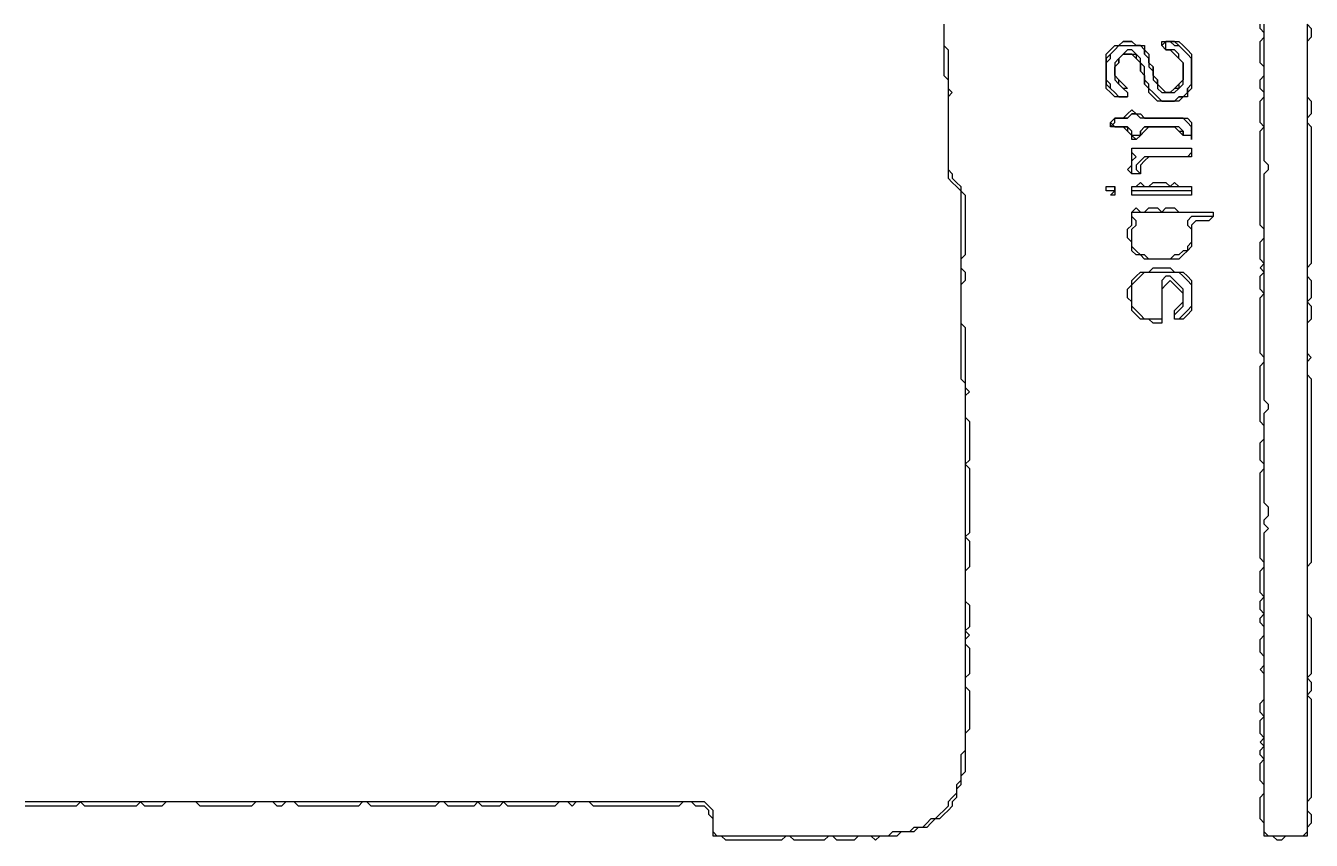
# Model space of a CAD drawing. Header units: metres. Extents: x 160 to 1373, y 49 to 936.
# Drawn here: x 477.2 to 778, y 543 to 733.7 of the extents above; entities that cross this region are included whole.
import ezdxf

# ---------------------------------------------------------------- set-up
doc = ezdxf.new("R2010")
doc.units = ezdxf.units.M

msp = doc.modelspace()

# ---------------------------------------------------------------- linework, layer by layer
for points in [[(692, 734, 0), (692, 733, 0), (692, 732, 0), (692, 731, 0), (692, 730, 0), (692, 729, 0), (692, 728, 0), (692, 727, 0), (692, 726, 0), (692, 725, 0), (692, 724, 0), (692, 723, 0), (692, 722, 0), (693, 721, 0), (693, 720, 0), (693, 719, 0), (693, 718, 0), (693, 717, 0), (693, 716, 0), (693, 715, 0), (693, 714, 0), (693, 713, 0), (693, 712, 0), (693, 711, 0), (693, 710, 0), (693, 709, 0), (693, 708, 0), (693, 707, 0), (693, 706, 0), (693, 705, 0), (693, 704, 0), (693, 703, 0), (693, 702, 0), (693, 701, 0), (693, 700, 0), (693, 699, 0), (693, 698, 0), (694, 697, 0), (695, 696, 0), (696, 695, 0), (696, 694, 0), (696, 693, 0), (696, 692, 0), (696, 691, 0), (696, 690, 0), (696, 689, 0), (696, 688, 0), (696, 687, 0), (696, 686, 0), (696, 685, 0), (696, 684, 0), (696, 683, 0), (696, 682, 0), (696, 681, 0), (696, 680, 0), (696, 679, 0), (696, 678, 0), (696, 677, 0), (696, 676, 0), (696, 675, 0), (696, 674, 0), (696, 673, 0), (696, 672, 0), (696, 671, 0), (696, 670, 0), (696, 669, 0), (696, 668, 0), (696, 667, 0), (696, 666, 0), (696, 665, 0), (696, 664, 0), (696, 663, 0), (696, 662, 0), (696, 661, 0), (696, 660, 0), (696, 659, 0), (696, 658, 0), (696, 657, 0), (696, 656, 0), (696, 655, 0), (696, 654, 0), (696, 653, 0), (696, 652, 0), (696, 651, 0), (697, 650, 0), (697, 649, 0), (697, 648, 0), (697, 647, 0), (697, 646, 0), (697, 645, 0), (697, 644, 0), (697, 643, 0), (697, 642, 0), (697, 641, 0), (697, 640, 0), (697, 639, 0), (697, 638, 0), (697, 637, 0), (697, 636, 0), (697, 635, 0), (697, 634, 0), (697, 633, 0), (697, 632, 0), (697, 631, 0), (697, 630, 0), (697, 629, 0), (697, 628, 0), (697, 627, 0), (697, 626, 0), (697, 625, 0), (697, 624, 0), (697, 623, 0), (697, 622, 0), (697, 621, 0), (697, 620, 0), (697, 619, 0), (697, 618, 0), (697, 617, 0), (697, 616, 0), (697, 615, 0), (697, 614, 0), (697, 613, 0), (697, 612, 0), (697, 611, 0), (697, 610, 0), (697, 609, 0), (697, 608, 0), (697, 607, 0), (697, 606, 0), (697, 605, 0), (697, 604, 0), (697, 603, 0), (697, 602, 0), (697, 601, 0), (697, 600, 0), (697, 599, 0), (697, 598, 0), (697, 597, 0), (697, 596, 0), (697, 595, 0), (697, 594, 0), (697, 593, 0), (697, 592, 0), (697, 591, 0), (697, 590, 0), (697, 589, 0), (697, 588, 0), (697, 587, 0), (697, 586, 0), (697, 585, 0), (697, 584, 0), (697, 583, 0), (697, 582, 0), (697, 581, 0), (697, 580, 0), (697, 579, 0), (697, 578, 0), (697, 577, 0), (697, 576, 0), (697, 575, 0), (697, 574, 0), (697, 573, 0), (697, 572, 0), (697, 571, 0), (697, 570, 0), (697, 569, 0), (697, 568, 0), (697, 567, 0), (697, 566, 0), (697, 565, 0), (697, 564, 0), (696, 563, 0), (696, 562, 0), (696, 561, 0), (696, 560, 0), (696, 559, 0), (696, 558, 0), (696, 557, 0), (695, 556, 0), (695, 555, 0), (695, 554, 0), (694, 553, 0), (693, 552, 0), (693, 551, 0), (692, 550, 0), (691, 549, 0), (690, 548, 0), (689, 548, 0), (688, 547, 0), (687, 546, 0), (686, 546, 0), (685, 546, 0), (684, 545, 0), (683, 545, 0), (682, 545, 0), (681, 545, 0), (680, 545, 0), (679, 544, 0), (678, 544, 0), (677, 544, 0), (676, 544, 0), (675, 544, 0), (674, 544, 0), (673, 544, 0), (672, 544, 0), (671, 544, 0), (670, 544, 0), (669, 544, 0), (668, 544, 0), (667, 544, 0), (666, 544, 0), (665, 544, 0), (664, 544, 0), (663, 544, 0), (662, 544, 0), (661, 544, 0), (660, 544, 0), (659, 544, 0), (658, 544, 0), (657, 544, 0), (656, 544, 0), (655, 544, 0), (654, 544, 0), (653, 544, 0), (652, 544, 0), (651, 544, 0), (650, 544, 0), (649, 544, 0), (648, 544, 0), (647, 544, 0), (646, 544, 0), (645, 544, 0), (644, 544, 0), (643, 544, 0), (642, 544, 0), (641, 544, 0), (640, 544, 0), (639, 544, 0), (638, 545, 0), (638, 546, 0), (638, 547, 0), (638, 548, 0), (638, 549, 0), (638, 550, 0), (637, 551, 0), (636, 552, 0), (635, 552, 0), (634, 552, 0), (633, 552, 0), (632, 552, 0), (631, 552, 0), (630, 552, 0), (629, 552, 0), (628, 552, 0), (627, 552, 0), (626, 552, 0), (625, 552, 0), (624, 552, 0), (623, 552, 0), (622, 552, 0), (621, 552, 0), (620, 552, 0), (619, 552, 0), (618, 552, 0), (617, 552, 0), (616, 552, 0), (615, 552, 0), (614, 552, 0), (613, 552, 0), (612, 552, 0), (611, 552, 0), (610, 552, 0), (609, 552, 0), (608, 552, 0), (607, 552, 0), (606, 552, 0), (605, 552, 0), (604, 552, 0), (603, 552, 0), (602, 552, 0), (601, 552, 0), (600, 552, 0), (599, 552, 0), (598, 552, 0), (597, 552, 0), (596, 552, 0), (595, 552, 0), (594, 552, 0), (593, 552, 0), (592, 552, 0), (591, 552, 0), (590, 552, 0), (589, 552, 0), (588, 552, 0), (587, 552, 0), (586, 552, 0), (585, 552, 0), (584, 552, 0), (583, 552, 0), (582, 552, 0), (581, 552, 0), (580, 552, 0), (579, 552, 0), (578, 552, 0), (577, 552, 0), (576, 552, 0), (575, 552, 0), (574, 552, 0), (573, 552, 0), (572, 552, 0), (571, 552, 0), (570, 552, 0), (569, 552, 0), (568, 552, 0), (567, 552, 0), (566, 552, 0), (565, 552, 0), (564, 552, 0), (563, 552, 0), (562, 552, 0), (561, 552, 0), (560, 552, 0), (559, 552, 0), (558, 552, 0), (557, 552, 0), (556, 552, 0), (555, 552, 0), (554, 552, 0), (553, 552, 0), (552, 552, 0), (551, 552, 0), (550, 552, 0), (549, 552, 0), (548, 552, 0), (547, 552, 0), (546, 552, 0), (545, 552, 0), (544, 552, 0), (543, 552, 0), (542, 552, 0), (541, 552, 0), (540, 552, 0), (539, 552, 0), (538, 552, 0), (537, 552, 0), (536, 552, 0), (535, 552, 0), (534, 552, 0), (533, 552, 0), (532, 552, 0), (531, 552, 0), (530, 552, 0), (529, 552, 0), (528, 552, 0), (527, 552, 0), (526, 552, 0), (525, 552, 0), (524, 552, 0), (523, 552, 0), (522, 552, 0), (521, 552, 0), (520, 552, 0), (519, 552, 0), (518, 552, 0), (517, 552, 0), (516, 552, 0), (515, 552, 0), (514, 552, 0), (513, 552, 0), (512, 552, 0), (511, 552, 0), (510, 552, 0), (509, 552, 0), (508, 552, 0), (507, 552, 0), (506, 552, 0), (505, 552, 0), (504, 552, 0), (503, 552, 0), (502, 552, 0), (501, 552, 0), (500, 552, 0), (499, 552, 0), (498, 552, 0), (497, 552, 0), (496, 552, 0), (495, 552, 0), (494, 552, 0), (493, 552, 0), (492, 552, 0), (491, 552, 0), (490, 552, 0), (489, 552, 0), (488, 552, 0), (487, 552, 0), (486, 552, 0), (485, 552, 0), (484, 552, 0), (483, 552, 0), (482, 552, 0), (481, 552, 0), (480, 552, 0), (479, 552, 0), (478, 552, 0), (477, 552, 0)], [(777, 734, 0), (777, 733, 0), (777, 732, 0), (777, 731, 0), (777, 730, 0), (777, 729, 0), (777, 728, 0), (777, 727, 0), (777, 726, 0), (777, 725, 0), (777, 724, 0), (777, 723, 0), (777, 722, 0), (777, 721, 0), (777, 720, 0), (777, 719, 0), (777, 718, 0), (777, 717, 0), (777, 716, 0), (777, 715, 0), (777, 714, 0), (777, 713, 0), (777, 712, 0), (777, 711, 0), (777, 710, 0), (777, 709, 0), (777, 708, 0), (777, 707, 0), (777, 706, 0), (777, 705, 0), (777, 704, 0), (777, 703, 0), (777, 702, 0), (777, 701, 0), (777, 700, 0), (777, 699, 0), (777, 698, 0), (777, 697, 0), (777, 696, 0), (777, 695, 0), (777, 694, 0), (777, 693, 0), (777, 692, 0), (777, 691, 0), (777, 690, 0), (777, 689, 0), (777, 688, 0), (777, 687, 0), (777, 686, 0), (777, 685, 0), (777, 684, 0), (777, 683, 0), (777, 682, 0), (777, 681, 0), (777, 680, 0), (777, 679, 0), (777, 678, 0), (777, 677, 0), (777, 676, 0), (777, 675, 0), (777, 674, 0), (777, 673, 0), (777, 672, 0), (777, 671, 0), (777, 670, 0), (777, 669, 0), (777, 668, 0), (777, 667, 0), (777, 666, 0), (777, 665, 0), (777, 664, 0), (777, 663, 0), (777, 662, 0), (777, 661, 0), (777, 660, 0), (777, 659, 0), (777, 658, 0), (777, 657, 0), (777, 656, 0), (777, 655, 0), (777, 654, 0), (777, 653, 0), (777, 652, 0), (777, 651, 0), (777, 650, 0), (777, 649, 0), (777, 648, 0), (777, 647, 0), (777, 646, 0), (777, 645, 0), (777, 644, 0), (777, 643, 0), (777, 642, 0), (777, 641, 0), (777, 640, 0), (777, 639, 0), (777, 638, 0), (777, 637, 0), (777, 636, 0), (777, 635, 0), (777, 634, 0), (777, 633, 0), (777, 632, 0), (777, 631, 0), (777, 630, 0), (777, 629, 0), (777, 628, 0), (777, 627, 0), (777, 626, 0), (777, 625, 0), (777, 624, 0), (777, 623, 0), (777, 622, 0), (777, 621, 0), (777, 620, 0), (777, 619, 0), (777, 618, 0), (777, 617, 0), (777, 616, 0), (777, 615, 0), (777, 614, 0), (777, 613, 0), (777, 612, 0), (777, 611, 0), (777, 610, 0), (777, 609, 0), (777, 608, 0), (777, 607, 0), (777, 606, 0), (777, 605, 0), (777, 604, 0), (777, 603, 0), (777, 602, 0), (777, 601, 0), (777, 600, 0), (777, 599, 0), (777, 598, 0), (777, 597, 0), (777, 596, 0), (777, 595, 0), (777, 594, 0), (777, 593, 0), (777, 592, 0), (777, 591, 0), (777, 590, 0), (777, 589, 0), (777, 588, 0), (777, 587, 0), (777, 586, 0), (777, 585, 0), (777, 584, 0), (777, 583, 0), (777, 582, 0), (777, 581, 0), (777, 580, 0), (777, 579, 0), (777, 578, 0), (777, 577, 0), (777, 576, 0), (777, 575, 0), (777, 574, 0), (777, 573, 0), (777, 572, 0), (777, 571, 0), (777, 570, 0), (777, 569, 0), (777, 568, 0), (777, 567, 0), (777, 566, 0), (777, 565, 0), (777, 564, 0), (777, 563, 0), (777, 562, 0), (777, 561, 0), (777, 560, 0), (777, 559, 0), (777, 558, 0), (777, 557, 0), (777, 556, 0), (777, 555, 0), (777, 554, 0), (777, 553, 0), (777, 552, 0), (777, 551, 0), (777, 550, 0), (777, 549, 0), (777, 548, 0), (777, 547, 0), (777, 546, 0), (777, 545, 0), (776, 544, 0), (775, 544, 0), (774, 544, 0), (773, 544, 0), (772, 544, 0), (771, 544, 0), (770, 544, 0), (769, 544, 0), (768, 544, 0), (767, 545, 0), (767, 546, 0), (767, 547, 0), (767, 548, 0), (767, 549, 0), (767, 550, 0), (767, 551, 0), (767, 552, 0), (767, 553, 0), (767, 554, 0), (767, 555, 0), (767, 556, 0), (767, 557, 0), (767, 558, 0), (767, 559, 0), (767, 560, 0), (767, 561, 0), (767, 562, 0), (767, 563, 0), (767, 564, 0), (767, 565, 0), (767, 566, 0), (767, 567, 0), (767, 568, 0), (767, 569, 0), (767, 570, 0), (767, 571, 0), (767, 572, 0), (767, 573, 0), (767, 574, 0), (767, 575, 0), (767, 576, 0), (767, 577, 0), (767, 578, 0), (767, 579, 0), (767, 580, 0), (767, 581, 0), (767, 582, 0), (767, 583, 0), (767, 584, 0), (767, 585, 0), (767, 586, 0), (767, 587, 0), (767, 588, 0), (767, 589, 0), (767, 590, 0), (767, 591, 0), (767, 592, 0), (767, 593, 0), (767, 594, 0), (767, 595, 0), (767, 596, 0), (767, 597, 0), (767, 598, 0), (767, 599, 0), (767, 600, 0), (767, 601, 0), (767, 602, 0), (767, 603, 0), (767, 604, 0), (767, 605, 0), (767, 606, 0), (767, 607, 0), (767, 608, 0), (767, 609, 0), (767, 610, 0), (767, 611, 0), (767, 612, 0), (767, 613, 0), (767, 614, 0), (767, 615, 0), (768, 616, 0), (767, 617, 0), (767, 618, 0), (768, 619, 0), (768, 620, 0), (768, 621, 0), (767, 622, 0), (767, 623, 0), (767, 624, 0), (767, 625, 0), (767, 626, 0), (767, 627, 0), (767, 628, 0), (767, 629, 0), (767, 630, 0), (767, 631, 0), (767, 632, 0), (767, 633, 0), (767, 634, 0), (767, 635, 0), (767, 636, 0), (767, 637, 0), (767, 638, 0), (767, 639, 0), (767, 640, 0), (767, 641, 0), (767, 642, 0), (767, 643, 0), (768, 644, 0), (768, 645, 0), (767, 646, 0), (767, 647, 0), (767, 648, 0), (767, 649, 0), (767, 650, 0), (767, 651, 0), (767, 652, 0), (767, 653, 0), (767, 654, 0), (767, 655, 0), (767, 656, 0), (767, 657, 0), (767, 658, 0), (767, 659, 0), (767, 660, 0), (767, 661, 0), (767, 662, 0), (767, 663, 0), (767, 664, 0), (767, 665, 0), (767, 666, 0), (767, 667, 0), (767, 668, 0), (767, 669, 0), (767, 670, 0), (767, 671, 0), (767, 672, 0), (767, 673, 0), (767, 674, 0), (767, 675, 0), (767, 676, 0), (767, 677, 0), (767, 678, 0), (767, 679, 0), (767, 680, 0), (767, 681, 0), (767, 682, 0), (767, 683, 0), (767, 684, 0), (767, 685, 0), (767, 686, 0), (767, 687, 0), (767, 688, 0), (767, 689, 0), (767, 690, 0), (767, 691, 0), (767, 692, 0), (767, 693, 0), (767, 694, 0), (767, 695, 0), (767, 696, 0), (767, 697, 0), (767, 698, 0), (767, 699, 0), (768, 700, 0), (768, 701, 0), (767, 702, 0), (767, 703, 0), (767, 704, 0), (767, 705, 0), (767, 706, 0), (767, 707, 0), (767, 708, 0), (767, 709, 0), (767, 710, 0), (767, 711, 0), (767, 712, 0), (767, 713, 0), (767, 714, 0), (767, 715, 0), (767, 716, 0), (767, 717, 0), (767, 718, 0), (767, 719, 0), (767, 720, 0), (767, 721, 0), (767, 722, 0), (767, 723, 0), (767, 724, 0), (767, 725, 0), (767, 726, 0), (767, 727, 0), (767, 728, 0), (767, 729, 0), (767, 730, 0), (767, 731, 0), (767, 732, 0), (767, 733, 0), (767, 734, 0)]]:
    msp.add_polyline3d(points)
for points in [[(743, 716, 0), (742, 717, 0), (741, 718, 0), (740, 719, 0), (740, 720, 0), (739, 721, 0), (739, 722, 0), (739, 723, 0), (739, 724, 0), (738, 725, 0), (738, 726, 0), (737, 727, 0), (736, 728, 0), (735, 728, 0), (734, 727, 0), (733, 726, 0), (732, 725, 0), (732, 724, 0), (732, 723, 0), (732, 722, 0), (732, 721, 0), (733, 720, 0), (734, 719, 0), (735, 718, 0), (735, 717, 0), (734, 717, 0), (733, 717, 0), (732, 718, 0), (731, 719, 0), (731, 720, 0), (730, 721, 0), (730, 722, 0), (730, 723, 0), (730, 724, 0), (730, 725, 0), (731, 726, 0), (731, 727, 0), (732, 728, 0), (733, 729, 0), (734, 729, 0), (735, 729, 0), (736, 729, 0), (737, 729, 0), (738, 729, 0), (739, 728, 0), (739, 727, 0), (740, 726, 0), (740, 725, 0), (740, 724, 0), (741, 723, 0), (741, 722, 0), (741, 721, 0), (742, 720, 0), (742, 719, 0), (743, 718, 0), (744, 718, 0), (745, 718, 0), (746, 718, 0), (747, 719, 0), (748, 720, 0), (748, 721, 0), (748, 722, 0), (748, 723, 0), (748, 724, 0), (748, 725, 0), (747, 726, 0), (747, 727, 0), (746, 728, 0), (745, 728, 0), (744, 728, 0), (744, 729, 0), (744, 730, 0), (745, 730, 0), (746, 729, 0), (747, 729, 0), (748, 728, 0), (749, 727, 0), (750, 726, 0), (750, 725, 0), (750, 724, 0), (750, 723, 0), (750, 722, 0), (750, 721, 0), (750, 720, 0), (749, 719, 0), (749, 718, 0), (748, 717, 0), (747, 717, 0), (746, 716, 0), (745, 716, 0), (744, 716, 0)], [(736, 708, 0), (736, 709, 0), (735, 710, 0), (734, 710, 0), (733, 710, 0), (732, 710, 0), (731, 710, 0), (732, 711, 0), (732, 712, 0), (733, 712, 0), (734, 712, 0), (735, 712, 0), (736, 713, 0), (737, 713, 0), (738, 713, 0), (739, 712, 0), (740, 712, 0), (741, 712, 0), (742, 712, 0), (743, 712, 0), (744, 712, 0), (745, 712, 0), (746, 712, 0), (747, 712, 0), (748, 712, 0), (749, 711, 0), (750, 710, 0), (750, 709, 0), (750, 708, 0), (749, 708, 0), (748, 708, 0), (748, 709, 0), (747, 710, 0), (746, 710, 0), (745, 710, 0), (744, 710, 0), (743, 710, 0), (742, 710, 0), (741, 710, 0), (740, 710, 0), (739, 710, 0), (738, 709, 0), (738, 708, 0), (737, 708, 0)], [(736, 699, 0), (736, 700, 0), (736, 701, 0), (736, 702, 0), (737, 703, 0), (736, 704, 0), (736, 705, 0), (737, 705, 0), (738, 705, 0), (739, 705, 0), (740, 705, 0), (741, 705, 0), (742, 705, 0), (743, 705, 0), (744, 705, 0), (745, 705, 0), (746, 705, 0), (747, 705, 0), (748, 705, 0), (749, 705, 0), (750, 705, 0), (750, 704, 0), (749, 703, 0), (748, 703, 0), (747, 703, 0), (746, 703, 0), (745, 703, 0), (744, 703, 0), (743, 703, 0), (742, 703, 0), (741, 703, 0), (740, 703, 0), (739, 703, 0), (738, 702, 0), (737, 701, 0), (737, 700, 0), (738, 699, 0), (737, 699, 0)], [(730, 695, 0), (730, 696, 0), (731, 696, 0), (732, 696, 0), (732, 695, 0), (731, 695, 0)], [(736, 695, 0), (736, 696, 0), (737, 696, 0), (738, 696, 0), (739, 696, 0), (740, 696, 0), (741, 696, 0), (742, 696, 0), (743, 696, 0), (744, 696, 0), (745, 696, 0), (746, 696, 0), (747, 696, 0), (748, 696, 0), (749, 696, 0), (750, 696, 0), (750, 695, 0), (749, 695, 0), (748, 695, 0), (747, 695, 0), (746, 695, 0), (745, 695, 0), (744, 695, 0), (743, 695, 0), (742, 695, 0), (741, 695, 0), (740, 695, 0), (739, 695, 0), (738, 695, 0), (737, 695, 0)], [(740, 679, 0), (739, 680, 0), (738, 680, 0), (737, 681, 0), (736, 682, 0), (736, 683, 0), (736, 684, 0), (736, 685, 0), (736, 686, 0), (737, 687, 0), (737, 688, 0), (736, 689, 0), (736, 690, 0), (737, 690, 0), (738, 690, 0), (739, 690, 0), (740, 690, 0), (741, 690, 0), (742, 690, 0), (743, 690, 0), (744, 690, 0), (745, 690, 0), (746, 690, 0), (747, 690, 0), (748, 690, 0), (749, 690, 0), (750, 690, 0), (751, 690, 0), (752, 690, 0), (753, 690, 0), (754, 690, 0), (755, 690, 0), (755, 689, 0), (754, 689, 0), (753, 689, 0), (752, 689, 0), (751, 689, 0), (750, 689, 0), (749, 688, 0), (749, 687, 0), (750, 686, 0), (750, 685, 0), (750, 684, 0), (750, 683, 0), (749, 682, 0), (749, 681, 0), (748, 681, 0), (747, 680, 0), (746, 680, 0), (745, 679, 0), (744, 679, 0), (743, 679, 0), (742, 679, 0), (741, 679, 0)], [(739, 665, 0), (738, 666, 0), (737, 667, 0), (736, 668, 0), (736, 669, 0), (736, 670, 0), (736, 671, 0), (736, 672, 0), (736, 673, 0), (737, 674, 0), (738, 675, 0), (739, 676, 0), (740, 676, 0), (741, 676, 0), (742, 676, 0), (743, 676, 0), (744, 676, 0), (745, 676, 0), (746, 676, 0), (747, 676, 0), (748, 675, 0), (749, 674, 0), (750, 673, 0), (750, 672, 0), (750, 671, 0), (750, 670, 0), (750, 669, 0), (750, 668, 0), (749, 667, 0), (748, 666, 0), (747, 665, 0), (746, 665, 0), (746, 666, 0), (747, 667, 0), (748, 668, 0), (748, 669, 0), (748, 670, 0), (748, 671, 0), (748, 672, 0), (747, 673, 0), (746, 674, 0), (745, 675, 0), (744, 675, 0), (743, 674, 0), (743, 673, 0), (743, 672, 0), (743, 671, 0), (743, 670, 0), (743, 669, 0), (743, 668, 0), (743, 667, 0), (743, 666, 0), (743, 665, 0), (742, 665, 0), (741, 665, 0), (740, 665, 0)]]:
    msp.add_polyline3d(points, close=True)
at = {"layer": '1'}
for points in [[(692, 734, 0), (692, 733, 0), (692, 732, 0), (692, 731, 0), (692, 730, 0), (692, 729, 0), (693, 728, 0), (693, 727, 0), (693, 726, 0), (693, 725, 0), (693, 724, 0), (693, 723, 0), (693, 722, 0), (693, 721, 0), (693, 720, 0), (693, 719, 0), (694, 718, 0), (693, 717, 0), (693, 716, 0), (693, 715, 0), (693, 714, 0), (693, 713, 0), (693, 712, 0), (693, 711, 0), (693, 710, 0), (693, 709, 0), (693, 708, 0), (693, 707, 0), (693, 706, 0), (693, 705, 0), (693, 704, 0), (693, 703, 0), (693, 702, 0), (693, 701, 0), (693, 700, 0), (694, 699, 0), (694, 698, 0), (695, 697, 0), (696, 696, 0), (696, 695, 0), (697, 694, 0), (697, 693, 0), (697, 692, 0), (697, 691, 0), (697, 690, 0), (697, 689, 0), (697, 688, 0), (697, 687, 0), (697, 686, 0), (697, 685, 0), (697, 684, 0), (697, 683, 0), (697, 682, 0), (697, 681, 0), (697, 680, 0), (696, 679, 0), (696, 678, 0), (696, 677, 0), (697, 676, 0), (697, 675, 0), (697, 674, 0), (696, 673, 0), (696, 672, 0), (696, 671, 0), (696, 670, 0), (696, 669, 0), (696, 668, 0), (696, 667, 0), (696, 666, 0), (696, 665, 0), (696, 664, 0), (697, 663, 0), (697, 662, 0), (697, 661, 0), (697, 660, 0), (697, 659, 0), (697, 658, 0), (697, 657, 0), (697, 656, 0), (697, 655, 0), (697, 654, 0), (697, 653, 0), (697, 652, 0), (697, 651, 0), (697, 650, 0), (697, 649, 0), (698, 648, 0), (697, 647, 0), (697, 646, 0), (697, 645, 0), (697, 644, 0), (697, 643, 0), (697, 642, 0), (698, 641, 0), (698, 640, 0), (698, 639, 0), (698, 638, 0), (698, 637, 0), (698, 636, 0), (698, 635, 0), (698, 634, 0), (698, 633, 0), (698, 632, 0), (697, 631, 0), (698, 630, 0), (698, 629, 0), (698, 628, 0), (698, 627, 0), (698, 626, 0), (698, 625, 0), (698, 624, 0), (698, 623, 0), (698, 622, 0), (698, 621, 0), (698, 620, 0), (698, 619, 0), (698, 618, 0), (698, 617, 0), (698, 616, 0), (698, 615, 0), (697, 614, 0), (698, 613, 0), (698, 612, 0), (698, 611, 0), (698, 610, 0), (698, 609, 0), (698, 608, 0), (698, 607, 0), (697, 606, 0), (697, 605, 0), (697, 604, 0), (697, 603, 0), (697, 602, 0), (697, 601, 0), (697, 600, 0), (697, 599, 0), (698, 598, 0), (698, 597, 0), (698, 596, 0), (698, 595, 0), (698, 594, 0), (698, 593, 0), (697, 592, 0), (698, 591, 0), (697, 590, 0), (697, 589, 0), (698, 588, 0), (698, 587, 0), (698, 586, 0), (698, 585, 0), (698, 584, 0), (698, 583, 0), (698, 582, 0), (697, 581, 0), (697, 580, 0), (697, 579, 0), (698, 578, 0), (698, 577, 0), (698, 576, 0), (698, 575, 0), (698, 574, 0), (698, 573, 0), (698, 572, 0), (698, 571, 0), (698, 570, 0), (698, 569, 0), (697, 568, 0), (697, 567, 0), (697, 566, 0), (697, 565, 0), (697, 564, 0), (697, 563, 0), (697, 562, 0), (697, 561, 0), (697, 560, 0), (697, 559, 0), (696, 558, 0), (696, 557, 0), (696, 556, 0), (695, 555, 0), (695, 554, 0), (695, 553, 0), (694, 552, 0), (694, 551, 0), (693, 550, 0), (692, 549, 0), (691, 548, 0), (690, 548, 0), (689, 547, 0), (688, 546, 0), (687, 546, 0), (686, 546, 0), (685, 545, 0), (684, 545, 0), (683, 545, 0), (682, 545, 0), (681, 544, 0), (680, 544, 0), (679, 544, 0), (678, 544, 0), (677, 544, 0), (676, 543, 0), (675, 544, 0), (674, 544, 0), (673, 544, 0), (672, 544, 0), (671, 543, 0), (670, 543, 0), (669, 543, 0), (668, 543, 0), (667, 543, 0), (666, 544, 0), (665, 544, 0), (664, 543, 0), (663, 543, 0), (662, 543, 0), (661, 543, 0), (660, 543, 0), (659, 543, 0), (658, 543, 0), (657, 543, 0), (656, 544, 0), (655, 544, 0), (654, 543, 0), (653, 543, 0), (652, 543, 0), (651, 543, 0), (650, 543, 0), (649, 543, 0), (648, 543, 0), (647, 543, 0), (646, 543, 0), (645, 543, 0), (644, 543, 0), (643, 543, 0), (642, 543, 0), (641, 543, 0), (640, 544, 0), (639, 544, 0), (638, 544, 0), (638, 545, 0), (638, 546, 0), (638, 547, 0), (638, 548, 0), (637, 549, 0), (637, 550, 0), (636, 551, 0), (635, 551, 0), (634, 551, 0), (633, 552, 0), (632, 552, 0), (631, 552, 0), (630, 551, 0), (629, 551, 0), (628, 551, 0), (627, 551, 0), (626, 551, 0), (625, 551, 0), (624, 551, 0), (623, 551, 0), (622, 551, 0), (621, 551, 0), (620, 551, 0), (619, 551, 0), (618, 551, 0), (617, 551, 0), (616, 551, 0), (615, 551, 0), (614, 551, 0), (613, 551, 0), (612, 551, 0), (611, 551, 0), (610, 551, 0), (609, 552, 0), (608, 552, 0), (607, 552, 0), (606, 552, 0), (605, 551, 0), (604, 552, 0), (603, 552, 0), (602, 552, 0), (601, 551, 0), (600, 551, 0), (599, 551, 0), (598, 551, 0), (597, 551, 0), (596, 551, 0), (595, 551, 0), (594, 551, 0), (593, 551, 0), (592, 551, 0), (591, 551, 0), (590, 551, 0), (589, 552, 0), (588, 551, 0), (587, 551, 0), (586, 551, 0), (585, 551, 0), (584, 551, 0), (583, 552, 0), (582, 551, 0), (581, 551, 0), (580, 551, 0), (579, 551, 0), (578, 551, 0), (577, 551, 0), (576, 551, 0), (575, 552, 0), (574, 552, 0), (573, 551, 0), (572, 551, 0), (571, 551, 0), (570, 551, 0), (569, 551, 0), (568, 551, 0), (567, 551, 0), (566, 551, 0), (565, 551, 0), (564, 551, 0), (563, 551, 0), (562, 551, 0), (561, 551, 0), (560, 551, 0), (559, 551, 0), (558, 551, 0), (557, 552, 0), (556, 552, 0), (555, 551, 0), (554, 551, 0), (553, 551, 0), (552, 551, 0), (551, 551, 0), (550, 551, 0), (549, 551, 0), (548, 551, 0), (547, 551, 0), (546, 551, 0), (545, 551, 0), (544, 551, 0), (543, 551, 0), (542, 551, 0), (541, 551, 0), (540, 552, 0), (539, 552, 0), (538, 552, 0), (537, 551, 0), (536, 551, 0), (535, 552, 0), (534, 552, 0), (533, 552, 0), (532, 552, 0), (531, 552, 0), (530, 551, 0), (529, 551, 0), (528, 551, 0), (527, 551, 0), (526, 551, 0), (525, 551, 0), (524, 551, 0), (523, 551, 0), (522, 551, 0), (521, 551, 0), (520, 551, 0), (519, 551, 0), (518, 551, 0), (517, 552, 0), (516, 552, 0), (515, 552, 0), (514, 552, 0), (513, 552, 0), (512, 552, 0), (511, 552, 0), (510, 552, 0), (509, 551, 0), (508, 551, 0), (507, 551, 0), (506, 551, 0), (505, 551, 0), (504, 552, 0), (503, 551, 0), (502, 551, 0), (501, 551, 0), (500, 551, 0), (499, 551, 0), (498, 551, 0), (497, 551, 0), (496, 551, 0), (495, 551, 0), (494, 551, 0), (493, 551, 0), (492, 551, 0), (491, 551, 0), (490, 552, 0), (489, 551, 0), (488, 551, 0), (487, 551, 0), (486, 551, 0), (485, 551, 0), (484, 551, 0), (483, 551, 0), (482, 551, 0), (481, 551, 0), (480, 551, 0), (479, 551, 0), (478, 551, 0), (477, 551, 0)], [(777, 734, 0), (778, 733, 0), (778, 732, 0), (778, 731, 0), (777, 730, 0), (777, 729, 0), (777, 728, 0), (777, 727, 0), (777, 726, 0), (777, 725, 0), (777, 724, 0), (777, 723, 0), (777, 722, 0), (777, 721, 0), (777, 720, 0), (777, 719, 0), (777, 718, 0), (777, 717, 0), (778, 716, 0), (778, 715, 0), (778, 714, 0), (778, 713, 0), (777, 712, 0), (777, 711, 0), (778, 710, 0), (778, 709, 0), (778, 708, 0), (778, 707, 0), (778, 706, 0), (778, 705, 0), (778, 704, 0), (778, 703, 0), (778, 702, 0), (778, 701, 0), (778, 700, 0), (778, 699, 0), (778, 698, 0), (778, 697, 0), (778, 696, 0), (778, 695, 0), (778, 694, 0), (778, 693, 0), (778, 692, 0), (778, 691, 0), (778, 690, 0), (778, 689, 0), (778, 688, 0), (778, 687, 0), (778, 686, 0), (778, 685, 0), (778, 684, 0), (778, 683, 0), (778, 682, 0), (778, 681, 0), (778, 680, 0), (778, 679, 0), (778, 678, 0), (777, 677, 0), (777, 676, 0), (777, 675, 0), (778, 674, 0), (778, 673, 0), (778, 672, 0), (778, 671, 0), (778, 670, 0), (777, 669, 0), (778, 668, 0), (778, 667, 0), (778, 666, 0), (778, 665, 0), (777, 664, 0), (777, 663, 0), (777, 662, 0), (777, 661, 0), (777, 660, 0), (777, 659, 0), (777, 658, 0), (777, 657, 0), (778, 656, 0), (777, 655, 0), (777, 654, 0), (777, 653, 0), (777, 652, 0), (778, 651, 0), (778, 650, 0), (778, 649, 0), (778, 648, 0), (778, 647, 0), (778, 646, 0), (778, 645, 0), (778, 644, 0), (778, 643, 0), (778, 642, 0), (778, 641, 0), (778, 640, 0), (778, 639, 0), (778, 638, 0), (778, 637, 0), (778, 636, 0), (778, 635, 0), (778, 634, 0), (778, 633, 0), (778, 632, 0), (778, 631, 0), (778, 630, 0), (778, 629, 0), (778, 628, 0), (778, 627, 0), (778, 626, 0), (778, 625, 0), (778, 624, 0), (778, 623, 0), (778, 622, 0), (778, 621, 0), (778, 620, 0), (778, 619, 0), (778, 618, 0), (778, 617, 0), (778, 616, 0), (778, 615, 0), (778, 614, 0), (778, 613, 0), (778, 612, 0), (778, 611, 0), (778, 610, 0), (778, 609, 0), (778, 608, 0), (777, 607, 0), (777, 606, 0), (777, 605, 0), (777, 604, 0), (777, 603, 0), (777, 602, 0), (777, 601, 0), (777, 600, 0), (777, 599, 0), (777, 598, 0), (777, 597, 0), (777, 596, 0), (778, 595, 0), (778, 594, 0), (778, 593, 0), (778, 592, 0), (778, 591, 0), (778, 590, 0), (778, 589, 0), (778, 588, 0), (778, 587, 0), (778, 586, 0), (778, 585, 0), (778, 584, 0), (778, 583, 0), (778, 582, 0), (777, 581, 0), (778, 580, 0), (778, 579, 0), (778, 578, 0), (777, 577, 0), (778, 576, 0), (778, 575, 0), (778, 574, 0), (778, 573, 0), (778, 572, 0), (778, 571, 0), (778, 570, 0), (778, 569, 0), (778, 568, 0), (778, 567, 0), (778, 566, 0), (778, 565, 0), (778, 564, 0), (778, 563, 0), (778, 562, 0), (778, 561, 0), (778, 560, 0), (778, 559, 0), (778, 558, 0), (778, 557, 0), (778, 556, 0), (778, 555, 0), (778, 554, 0), (778, 553, 0), (777, 552, 0), (777, 551, 0), (777, 550, 0), (778, 549, 0), (778, 548, 0), (778, 547, 0), (777, 546, 0), (777, 545, 0), (777, 544, 0), (776, 544, 0), (775, 544, 0), (774, 544, 0), (773, 544, 0), (772, 544, 0), (771, 543, 0), (770, 543, 0), (769, 544, 0), (768, 544, 0), (767, 544, 0), (767, 545, 0), (767, 546, 0), (767, 547, 0), (766, 548, 0), (766, 549, 0), (766, 550, 0), (766, 551, 0), (766, 552, 0), (766, 553, 0), (767, 554, 0), (767, 555, 0), (767, 556, 0), (766, 557, 0), (766, 558, 0), (766, 559, 0), (766, 560, 0), (766, 561, 0), (767, 562, 0), (766, 563, 0), (766, 564, 0), (767, 565, 0), (766, 566, 0), (767, 567, 0), (766, 568, 0), (766, 569, 0), (766, 570, 0), (766, 571, 0), (767, 572, 0), (766, 573, 0), (766, 574, 0), (766, 575, 0), (767, 576, 0), (767, 577, 0), (767, 578, 0), (767, 579, 0), (767, 580, 0), (767, 581, 0), (767, 582, 0), (766, 583, 0), (767, 584, 0), (767, 585, 0), (767, 586, 0), (766, 587, 0), (766, 588, 0), (766, 589, 0), (766, 590, 0), (767, 591, 0), (767, 592, 0), (767, 593, 0), (766, 594, 0), (766, 595, 0), (767, 596, 0), (766, 597, 0), (766, 598, 0), (766, 599, 0), (767, 600, 0), (766, 601, 0), (766, 602, 0), (766, 603, 0), (766, 604, 0), (766, 605, 0), (766, 606, 0), (767, 607, 0), (767, 608, 0), (766, 609, 0), (766, 610, 0), (766, 611, 0), (766, 612, 0), (766, 613, 0), (766, 614, 0), (766, 615, 0), (766, 616, 0), (766, 617, 0), (766, 618, 0), (766, 619, 0), (766, 620, 0), (766, 621, 0), (766, 622, 0), (766, 623, 0), (766, 624, 0), (766, 625, 0), (766, 626, 0), (766, 627, 0), (766, 628, 0), (766, 629, 0), (767, 630, 0), (767, 631, 0), (766, 632, 0), (766, 633, 0), (766, 634, 0), (766, 635, 0), (766, 636, 0), (767, 637, 0), (767, 638, 0), (767, 639, 0), (767, 640, 0), (766, 641, 0), (766, 642, 0), (766, 643, 0), (766, 644, 0), (766, 645, 0), (766, 646, 0), (766, 647, 0), (766, 648, 0), (766, 649, 0), (766, 650, 0), (766, 651, 0), (766, 652, 0), (766, 653, 0), (766, 654, 0), (767, 655, 0), (767, 656, 0), (766, 657, 0), (766, 658, 0), (766, 659, 0), (766, 660, 0), (766, 661, 0), (766, 662, 0), (766, 663, 0), (766, 664, 0), (766, 665, 0), (766, 666, 0), (766, 667, 0), (766, 668, 0), (766, 669, 0), (766, 670, 0), (767, 671, 0), (766, 672, 0), (766, 673, 0), (766, 674, 0), (766, 675, 0), (767, 676, 0), (766, 677, 0), (767, 678, 0), (766, 679, 0), (766, 680, 0), (766, 681, 0), (766, 682, 0), (766, 683, 0), (767, 684, 0), (767, 685, 0), (767, 686, 0), (766, 687, 0), (766, 688, 0), (766, 689, 0), (766, 690, 0), (766, 691, 0), (766, 692, 0), (766, 693, 0), (766, 694, 0), (766, 695, 0), (766, 696, 0), (766, 697, 0), (766, 698, 0), (766, 699, 0), (766, 700, 0), (766, 701, 0), (766, 702, 0), (766, 703, 0), (766, 704, 0), (766, 705, 0), (766, 706, 0), (766, 707, 0), (766, 708, 0), (766, 709, 0), (767, 710, 0), (766, 711, 0), (766, 712, 0), (766, 713, 0), (766, 714, 0), (766, 715, 0), (766, 716, 0), (767, 717, 0), (767, 718, 0), (766, 719, 0), (766, 720, 0), (766, 721, 0), (767, 722, 0), (767, 723, 0), (767, 724, 0), (766, 725, 0), (766, 726, 0), (766, 727, 0), (766, 728, 0), (766, 729, 0), (766, 730, 0), (767, 731, 0), (767, 732, 0), (766, 733, 0), (766, 734, 0)]]:
    msp.add_polyline3d(points, dxfattribs=at)
for points in [[(742, 716, 0), (741, 717, 0), (740, 718, 0), (740, 719, 0), (739, 720, 0), (739, 721, 0), (739, 722, 0), (738, 723, 0), (738, 724, 0), (738, 725, 0), (737, 726, 0), (736, 727, 0), (735, 727, 0), (734, 727, 0), (733, 726, 0), (733, 725, 0), (732, 724, 0), (732, 723, 0), (732, 722, 0), (733, 721, 0), (734, 720, 0), (735, 719, 0), (734, 719, 0), (733, 720, 0), (733, 721, 0), (732, 722, 0), (732, 723, 0), (732, 724, 0), (733, 725, 0), (733, 726, 0), (734, 727, 0), (735, 727, 0), (736, 727, 0), (737, 727, 0), (737, 726, 0), (738, 725, 0), (738, 724, 0), (738, 723, 0), (739, 722, 0), (739, 721, 0), (739, 720, 0), (740, 719, 0), (741, 718, 0), (742, 717, 0), (743, 716, 0), (744, 716, 0), (745, 716, 0), (746, 716, 0), (747, 717, 0), (748, 717, 0), (749, 718, 0), (749, 719, 0), (750, 720, 0), (750, 721, 0), (750, 722, 0), (750, 723, 0), (750, 724, 0), (750, 725, 0), (750, 726, 0), (749, 727, 0), (748, 728, 0), (747, 729, 0), (746, 730, 0), (745, 730, 0), (744, 730, 0), (743, 729, 0), (744, 728, 0), (745, 728, 0), (746, 727, 0), (747, 726, 0), (748, 725, 0), (748, 724, 0), (748, 723, 0), (748, 722, 0), (748, 721, 0), (747, 720, 0), (747, 719, 0), (746, 719, 0), (745, 718, 0), (744, 718, 0), (743, 719, 0), (742, 720, 0), (742, 721, 0), (741, 722, 0), (741, 723, 0), (741, 724, 0), (740, 725, 0), (740, 726, 0), (739, 727, 0), (739, 728, 0), (738, 729, 0), (737, 729, 0), (736, 730, 0), (735, 730, 0), (734, 730, 0), (733, 729, 0), (732, 728, 0), (731, 727, 0), (730, 726, 0), (730, 725, 0), (730, 724, 0), (730, 723, 0), (730, 722, 0), (730, 721, 0), (730, 720, 0), (731, 719, 0), (732, 718, 0), (733, 717, 0), (734, 717, 0), (735, 717, 0), (734, 717, 0), (733, 717, 0), (732, 717, 0), (731, 718, 0), (730, 719, 0), (730, 720, 0), (730, 721, 0), (730, 722, 0), (730, 723, 0), (730, 724, 0), (730, 725, 0), (730, 726, 0), (730, 727, 0), (731, 728, 0), (732, 729, 0), (733, 729, 0), (734, 730, 0), (735, 730, 0), (736, 730, 0), (737, 729, 0), (738, 729, 0), (739, 729, 0), (739, 728, 0), (740, 727, 0), (740, 726, 0), (740, 725, 0), (741, 724, 0), (741, 723, 0), (741, 722, 0), (742, 721, 0), (742, 720, 0), (743, 719, 0), (744, 718, 0), (745, 718, 0), (746, 719, 0), (747, 720, 0), (748, 721, 0), (748, 722, 0), (748, 723, 0), (748, 724, 0), (748, 725, 0), (747, 726, 0), (746, 727, 0), (745, 728, 0), (744, 728, 0), (743, 729, 0), (743, 730, 0), (744, 730, 0), (745, 730, 0), (746, 730, 0), (747, 730, 0), (748, 729, 0), (749, 728, 0), (750, 727, 0), (750, 726, 0), (750, 725, 0), (750, 724, 0), (750, 723, 0), (750, 722, 0), (750, 721, 0), (750, 720, 0), (750, 719, 0), (749, 718, 0), (749, 717, 0), (748, 717, 0), (747, 716, 0), (746, 716, 0), (745, 716, 0), (744, 716, 0), (743, 716, 0)], [(736, 707, 0), (736, 708, 0), (735, 709, 0), (734, 710, 0), (733, 710, 0), (732, 710, 0), (731, 710, 0), (731, 711, 0), (732, 712, 0), (733, 712, 0), (734, 712, 0), (735, 713, 0), (736, 714, 0), (737, 713, 0), (738, 713, 0), (739, 712, 0), (740, 712, 0), (741, 712, 0), (742, 712, 0), (743, 712, 0), (744, 712, 0), (745, 712, 0), (746, 712, 0), (747, 712, 0), (748, 712, 0), (749, 712, 0), (750, 711, 0), (750, 710, 0), (750, 709, 0), (750, 708, 0), (750, 707, 0), (750, 708, 0), (750, 709, 0), (750, 710, 0), (749, 711, 0), (748, 712, 0), (747, 712, 0), (746, 712, 0), (745, 712, 0), (744, 712, 0), (743, 712, 0), (742, 712, 0), (741, 712, 0), (740, 712, 0), (739, 712, 0), (738, 712, 0), (737, 713, 0), (736, 713, 0), (735, 712, 0), (734, 712, 0), (733, 712, 0), (732, 712, 0), (731, 711, 0), (732, 710, 0), (733, 710, 0), (734, 710, 0), (735, 710, 0), (735, 709, 0), (736, 708, 0), (737, 707, 0), (738, 708, 0), (738, 709, 0), (739, 710, 0), (740, 710, 0), (741, 710, 0), (742, 710, 0), (743, 710, 0), (744, 710, 0), (745, 710, 0), (746, 710, 0), (747, 709, 0), (748, 709, 0), (748, 708, 0), (747, 709, 0), (746, 710, 0), (745, 710, 0), (744, 710, 0), (743, 710, 0), (742, 710, 0), (741, 710, 0), (740, 710, 0), (739, 709, 0), (738, 708, 0), (737, 707, 0)], [(736, 699, 0), (735, 700, 0), (736, 701, 0), (736, 702, 0), (736, 703, 0), (736, 704, 0), (736, 705, 0), (737, 705, 0), (738, 705, 0), (739, 705, 0), (740, 705, 0), (741, 705, 0), (742, 705, 0), (743, 705, 0), (744, 705, 0), (745, 705, 0), (746, 705, 0), (747, 705, 0), (748, 705, 0), (749, 705, 0), (750, 705, 0), (750, 704, 0), (750, 703, 0), (749, 703, 0), (748, 703, 0), (747, 703, 0), (746, 703, 0), (745, 703, 0), (744, 703, 0), (743, 703, 0), (742, 703, 0), (741, 703, 0), (740, 703, 0), (739, 702, 0), (738, 701, 0), (738, 700, 0), (738, 699, 0), (737, 699, 0)], [(730, 696, 0)], [(731, 694, 0), (732, 695, 0), (732, 696, 0), (732, 695, 0), (732, 694, 0)], [(736, 694, 0), (736, 695, 0), (736, 696, 0), (737, 696, 0), (738, 697, 0), (739, 696, 0), (740, 696, 0), (741, 697, 0), (742, 697, 0), (743, 697, 0), (744, 697, 0), (745, 696, 0), (746, 697, 0), (747, 696, 0), (748, 696, 0), (749, 696, 0), (750, 696, 0), (750, 695, 0), (750, 694, 0), (749, 694, 0), (748, 694, 0), (747, 694, 0), (746, 694, 0), (745, 694, 0), (744, 694, 0), (743, 694, 0), (742, 694, 0), (741, 694, 0), (740, 694, 0), (739, 694, 0), (738, 694, 0), (737, 694, 0)], [(739, 679, 0), (738, 680, 0), (737, 680, 0), (736, 681, 0), (736, 682, 0), (736, 683, 0), (735, 684, 0), (735, 685, 0), (735, 686, 0), (736, 687, 0), (736, 688, 0), (736, 689, 0), (736, 690, 0), (737, 691, 0), (738, 690, 0), (739, 690, 0), (740, 691, 0), (741, 691, 0), (742, 691, 0), (743, 690, 0), (744, 691, 0), (745, 691, 0), (746, 691, 0), (747, 690, 0), (748, 690, 0), (749, 690, 0), (750, 690, 0), (751, 690, 0), (752, 690, 0), (753, 690, 0), (754, 690, 0), (755, 690, 0), (755, 689, 0), (754, 688, 0), (753, 688, 0), (752, 688, 0), (751, 688, 0), (750, 687, 0), (750, 686, 0), (750, 685, 0), (750, 684, 0), (750, 683, 0), (750, 682, 0), (749, 681, 0), (748, 680, 0), (747, 679, 0), (746, 679, 0), (745, 679, 0), (744, 679, 0), (743, 679, 0), (742, 679, 0), (741, 679, 0), (740, 679, 0)], [(741, 664, 0), (740, 665, 0), (739, 665, 0), (738, 665, 0), (737, 666, 0), (736, 667, 0), (736, 668, 0), (736, 669, 0), (735, 670, 0), (735, 671, 0), (735, 672, 0), (736, 673, 0), (736, 674, 0), (737, 675, 0), (738, 676, 0), (739, 676, 0), (740, 676, 0), (741, 677, 0), (742, 677, 0), (743, 677, 0), (744, 677, 0), (745, 677, 0), (746, 676, 0), (747, 676, 0), (748, 676, 0), (749, 675, 0), (750, 674, 0), (750, 673, 0), (750, 672, 0), (750, 671, 0), (750, 670, 0), (750, 669, 0), (750, 668, 0), (750, 667, 0), (749, 666, 0), (748, 665, 0), (747, 665, 0), (746, 665, 0), (746, 666, 0), (746, 667, 0), (747, 668, 0), (748, 669, 0), (748, 670, 0), (748, 671, 0), (747, 672, 0), (746, 673, 0), (745, 674, 0), (744, 673, 0), (743, 672, 0), (743, 671, 0), (743, 670, 0), (743, 669, 0), (743, 668, 0), (743, 667, 0), (743, 666, 0), (743, 665, 0), (743, 664, 0), (742, 664, 0)]]:
    msp.add_polyline3d(points, close=True, dxfattribs=at)

doc.saveas('drawing.dxf')
